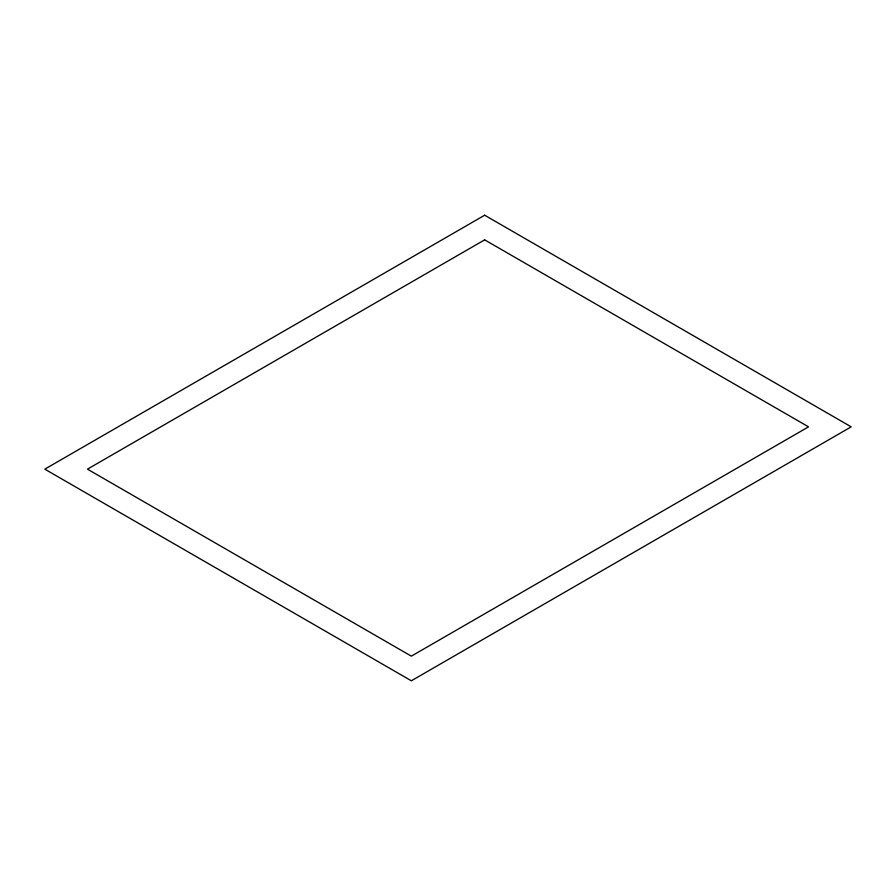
<?xml version="1.0" encoding="UTF-8"?>
<svg xmlns="http://www.w3.org/2000/svg" width="896" height="896" viewBox="0 0 896 896"><rect width="100%" height="100%" fill="white"/><g stroke="black" fill="none" stroke-linecap="round" stroke-linejoin="round"><path stroke-width="1.34" d="M484.658 215.219L44.8 469.157L411.342 680.781L851.2 426.843L484.658 215.219M484.658 239.848L87.461 469.157L411.342 656.152L808.539 426.843L484.658 239.848"/></g></svg>
